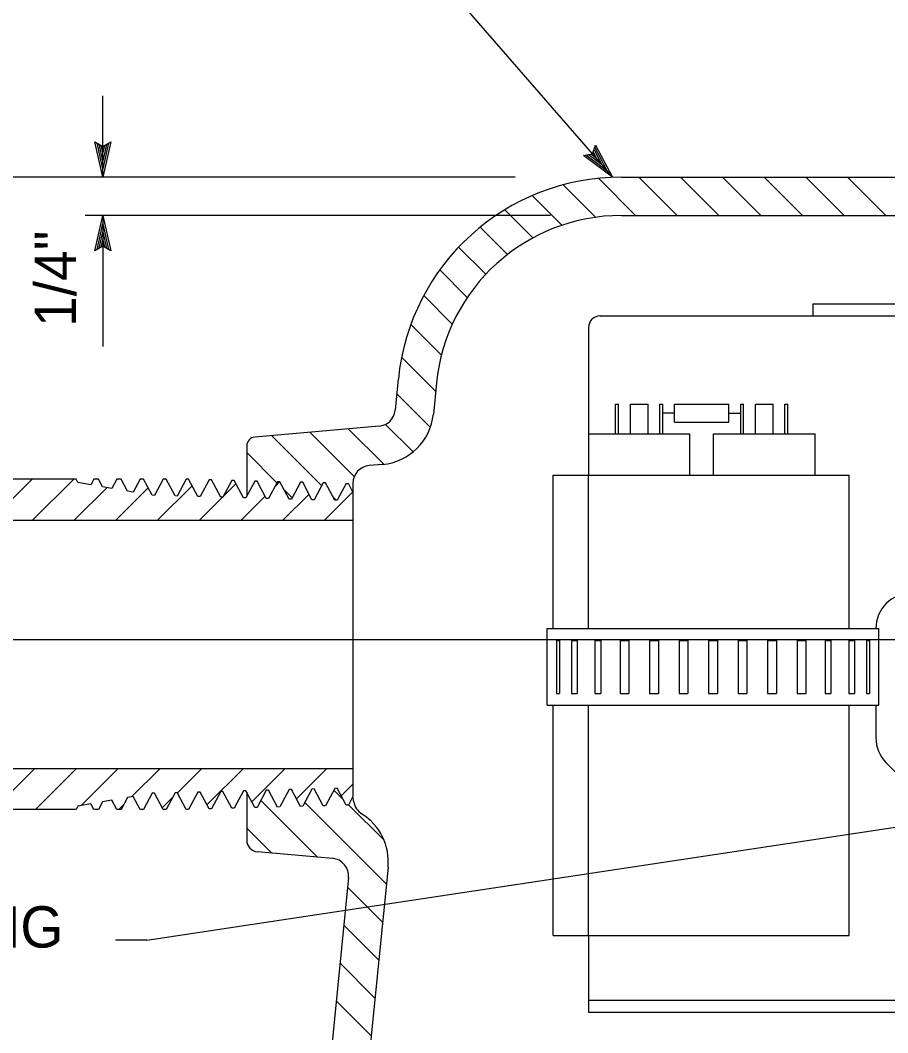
# Model space of a CAD drawing. Extents: x -894 to 866, y -476 to 714.
# Drawn here: x -605.9 to -458.9, y 47.1 to 218.7 of the extents above; entities that cross this region are included whole.
import ezdxf

# ---------------------------------------------------------------- set-up
doc = ezdxf.new("R2010")
doc.units = 0
for name, color, linetype in [('56 Stage 3 Anno', 7, 'Continuous'), ('57 Undefined', 7, 'Continuous'), ('59 Sndwall Anno', 7, 'Continuous'), ('60 Nongeo Data', 7, 'Continuous')]:
    doc.layers.add(name, color=color, linetype=linetype)

msp = doc.modelspace()

# ---------------------------------------------------------------- linework, layer by layer
at = {"layer": '56 Stage 3 Anno'}
for p, q in [((-574.77, 271.77), (-505.54, 192.1)), ((-591.91, 192.13), (-591.91, 205.89)), ((-591.91, 192.13), (-593.24, 198.13)), ((-593.24, 198.13), (-593.24, 198.13)), ((-593.24, 198.13), (-591.91, 197.33)), ((-591.92, 193.53), (-592.89, 197.9)), ((-591.91, 194.9), (-592.54, 197.72)), ((-591.91, 196.28), (-592.18, 197.49)), ((-591.91, 197.33), (-590.57, 198.13)), ((-590.57, 198.13), (-591.91, 192.13)), ((-590.93, 197.92), (-591.91, 193.51)), ((-591.29, 197.68), (-591.91, 194.9)), ((-591.64, 197.51), (-591.91, 196.28)), ((-590.57, 198.13), (-590.57, 198.13)), ((-508.92, 196.06), (-508.42, 197.53)), ((-508.42, 197.53), (-508.42, 197.53)), ((-508.42, 197.53), (-505.54, 192.1)), ((-510.45, 195.8), (-508.92, 196.06)), ((-505.54, 192.1), (-510.45, 195.8)), ((-510.45, 195.8), (-510.45, 195.8)), ((-506.45, 193.16), (-510.03, 195.85)), ((-507.33, 194.21), (-509.65, 195.94)), ((-508.23, 195.26), (-509.22, 196)), ((-508.82, 196.37), (-508.23, 195.26)), ((-508.67, 196.73), (-507.33, 194.21)), ((-508.55, 197.14), (-506.44, 193.15)), ((-522.02, 192.13), (-733.89, 192.13)), ((-591.91, 192.13), (-591.91, 192.13)), ((-505.54, 192.1), (-505.54, 192.1)), ((-516.02, 185.63), (-594.91, 185.63)), ((-593.25, 179.63), (-591.91, 185.63)), ((-591.91, 185.63), (-591.91, 163.41)), ((-591.91, 185.63), (-591.91, 185.63)), ((-591.91, 185.63), (-590.58, 179.63)), ((-592.9, 179.85), (-591.92, 184.25)), ((-591.91, 184.24), (-590.94, 179.87)), ((-592.54, 180.08), (-591.92, 182.87)), ((-591.92, 182.87), (-591.29, 180.05)), ((-591.91, 180.43), (-593.25, 179.63)), ((-592.19, 180.26), (-591.92, 181.49)), ((-591.92, 181.49), (-591.65, 180.28)), ((-590.58, 179.63), (-591.91, 180.43)), ((-593.25, 179.63), (-593.25, 179.63)), ((-590.58, 179.63), (-590.58, 179.63)), ((-584.46, 62.81), (-449.5, 83.18)), ((-584.46, 62.81), (-589.77, 62.81))]:
    msp.add_line(p, q, dxfattribs=at)
msp.add_lwpolyline([(-171.43, 113.72), (-684.08, 113.72)], dxfattribs=at)
at = {"layer": '59 Sndwall Anno'}
for p, q in [((-513.9, 190.83), (-508.4, 185.33)), ((-507.93, 191.93), (-501.63, 185.63)), ((-501.06, 192.13), (-494.56, 185.63)), ((-493.99, 192.13), (-487.49, 185.63)), ((-486.92, 192.13), (-480.42, 185.63)), ((-479.84, 192.13), (-473.34, 185.63)), ((-472.77, 192.13), (-466.27, 185.63)), ((-465.7, 192.13), (-459.2, 185.63)), ((-519.14, 189), (-514.11, 183.98)), ((-523.79, 186.59), (-519.04, 181.83)), ((-527.94, 183.66), (-523.32, 179.04)), ((-531.61, 180.26), (-527.02, 175.67)), ((-534.82, 176.4), (-530.15, 171.73)), ((-537.54, 172.05), (-532.69, 167.2)), ((-539.72, 167.16), (-534.53, 161.97)), ((-541.28, 161.64), (-535.51, 155.87)), ((-542.09, 155.38), (-536.41, 149.7)), ((-550.31, 149.46), (-544.31, 143.46)), ((-544, 150.23), (-539.33, 145.56)), ((-563.31, 148.32), (-554.82, 139.83)), ((-556.81, 148.89), (-549.3, 141.38)), ((-567.52, 145.46), (-562.4, 140.34)), ((-610.9, 133.97), (-603.91, 140.96)), ((-603.83, 133.97), (-596.84, 140.96)), ((-596.76, 133.97), (-591.2, 139.53)), ((-589.69, 133.97), (-584.21, 139.45)), ((-582.62, 133.97), (-576.78, 139.81)), ((-575.55, 133.97), (-569.35, 140.17)), ((-562.72, 139.72), (-561.91, 140.53)), ((-561.14, 139.08), (-559.84, 137.78)), ((-568.48, 133.97), (-564.4, 138.04)), ((-561.4, 133.97), (-556.97, 138.4)), ((-554.33, 133.97), (-549.52, 138.78)), ((-552.89, 137.9), (-552.35, 137.36)), ((-610.42, 84.96), (-603.43, 91.94)), ((-603.34, 84.96), (-596.36, 91.94)), ((-595.6, 85.63), (-589.29, 91.94)), ((-587.06, 87.1), (-582.21, 91.94)), ((-579.28, 87.81), (-575.14, 91.94)), ((-574.26, 85.75), (-568.07, 91.94)), ((-566.68, 86.26), (-561, 91.94)), ((-559.11, 86.77), (-553.93, 91.94)), ((-551.53, 87.27), (-549.52, 89.28)), ((-552.75, 88.27), (-551.27, 86.78)), ((-581.84, 85.25), (-580.14, 86.95)), ((-565.13, 86.5), (-555.54, 76.91)), ((-557.7, 86.14), (-543.86, 72.31)), ((-589.2, 84.96), (-588.39, 85.76)), ((-550.2, 85.72), (-544.24, 79.76)), ((-567.52, 81.82), (-563.29, 77.59)), ((-550.45, 71.82), (-544.51, 65.88)), ((-551.09, 65.39), (-545.15, 59.45)), ((-551.73, 58.96), (-545.79, 53.02)), ((-552.37, 52.53), (-546.44, 46.59))]:
    msp.add_line(p, q, dxfattribs=at)
at = {"layer": '60 Nongeo Data'}
for p, q in [((-504.02, 192.13), (-452.16, 192.13)), ((-504.02, 185.63), (-454.97, 185.63)), ((-471.61, 170.63), (-343.61, 170.63)), ((-471.61, 170.63), (-471.61, 168.63)), ((-507.61, 168.63), (-309.61, 168.63)), ((-509.61, 166.63), (-509.61, 141.63)), ((-541.84, 157.92), (-542.37, 152.61)), ((-535.37, 157.27), (-535.9, 151.96)), ((-505.01, 148.63), (-505.01, 153.63)), ((-505.01, 153.63), (-504.51, 153.63)), ((-504.51, 148.63), (-504.51, 153.63)), ((-502.51, 153.63), (-499.51, 153.63)), ((-502.51, 148.63), (-502.51, 153.63)), ((-499.51, 148.63), (-499.51, 153.63)), ((-497.51, 148.63), (-497.51, 153.63)), ((-497.51, 153.63), (-497.01, 153.63)), ((-497.01, 148.63), (-497.01, 153.63)), ((-495.01, 153.63), (-485.81, 153.63)), ((-495.01, 150.63), (-495.01, 153.63)), ((-485.81, 150.63), (-485.81, 153.63)), ((-483.81, 148.63), (-483.81, 153.63)), ((-483.81, 153.63), (-483.31, 153.63)), ((-483.31, 148.63), (-483.31, 153.63)), ((-481.31, 153.63), (-478.31, 153.63)), ((-481.31, 148.63), (-481.31, 153.63)), ((-478.31, 148.63), (-478.31, 153.63)), ((-476.31, 148.63), (-476.31, 153.63)), ((-476.31, 153.63), (-475.81, 153.63)), ((-475.81, 148.63), (-475.81, 153.63)), ((-495.01, 152.13), (-497.01, 152.13)), ((-485.81, 152.13), (-483.81, 152.13)), ((-545.09, 149.92), (-566.15, 148.08)), ((-495.01, 150.63), (-485.81, 150.63)), ((-509.61, 148.63), (-492.41, 148.63)), ((-492.41, 141.63), (-492.41, 148.63)), ((-488.41, 141.63), (-488.41, 148.63)), ((-488.41, 148.63), (-471.2, 148.63)), ((-471.2, 141.63), (-471.2, 148.63)), ((-567.52, 146.58), (-567.52, 138.09)), ((-544.52, 143.44), (-546.78, 143.25)), ((-596.45, 140.96), (-626.45, 140.96)), ((-596.14, 140.37), (-596.45, 140.96)), ((-593.46, 140.96), (-593.97, 140)), ((-592.64, 140.96), (-593.46, 140.96)), ((-591.94, 139.65), (-592.64, 140.96)), ((-589.53, 140.96), (-590.37, 139.38)), ((-588.83, 140.96), (-589.53, 140.96)), ((-587.74, 138.93), (-588.83, 140.96)), ((-585.61, 140.96), (-586.78, 138.76)), ((-585.01, 140.96), (-585.61, 140.96)), ((-583.55, 138.21), (-585.01, 140.96)), ((-581.68, 140.96), (-583.16, 138.2)), ((-581.2, 140.96), (-581.68, 140.96)), ((-579.68, 138.1), (-581.2, 140.96)), ((-577.77, 140.94), (-579.29, 138.09)), ((-577.38, 140.93), (-577.77, 140.94)), ((-575.81, 138), (-577.38, 140.93)), ((-573.9, 140.84), (-575.42, 137.99)), ((-573.51, 140.83), (-573.9, 140.84)), ((-571.94, 137.89), (-573.51, 140.83)), ((-570.03, 140.73), (-571.55, 137.88)), ((-569.64, 140.72), (-570.03, 140.73)), ((-568.08, 137.79), (-569.64, 140.72)), ((-515.61, 141.63), (-465.41, 141.63)), ((-515.61, 115.63), (-515.61, 141.63)), ((-509.61, 115.63), (-509.61, 141.63)), ((-465.41, 115.63), (-465.41, 141.63)), ((-593.97, 140), (-596.14, 140.37)), ((-590.37, 139.38), (-591.94, 139.65)), ((-566.16, 140.63), (-567.68, 137.78)), ((-565.77, 140.62), (-566.16, 140.63)), ((-564.21, 137.68), (-565.77, 140.62)), ((-562.3, 140.52), (-563.82, 137.67)), ((-561.91, 140.51), (-562.3, 140.52)), ((-560.34, 137.58), (-561.91, 140.51)), ((-558.43, 140.42), (-559.95, 137.57)), ((-558.04, 140.41), (-558.43, 140.42)), ((-556.47, 137.47), (-558.04, 140.41)), ((-554.56, 140.31), (-556.08, 137.46)), ((-554.17, 140.3), (-554.56, 140.31)), ((-552.6, 137.37), (-554.17, 140.3)), ((-550.69, 140.21), (-552.21, 137.36)), ((-550.69, 140.21), (-550.3, 140.2)), ((-549.52, 138.73), (-550.3, 140.2)), ((-549.52, 140.26), (-549.52, 87.18)), ((-586.78, 138.76), (-587.74, 138.93)), ((-583.16, 138.2), (-583.55, 138.21)), ((-579.29, 138.09), (-579.68, 138.1)), ((-575.42, 137.99), (-575.81, 138)), ((-571.55, 137.88), (-571.94, 137.89)), ((-567.68, 137.78), (-568.08, 137.79)), ((-563.82, 137.67), (-564.21, 137.68)), ((-559.95, 137.57), (-560.34, 137.58)), ((-556.08, 137.46), (-556.47, 137.47)), ((-552.21, 137.36), (-552.6, 137.37)), ((-549.52, 138.73), (-549.52, 133.97)), ((-626.45, 133.97), (-549.52, 133.97)), ((-516.61, 115.63), (-460.41, 115.63)), ((-516.61, 102.63), (-516.61, 115.63)), ((-460.41, 102.63), (-460.41, 115.63)), ((-515.01, 113.63), (-515.01, 104.63)), ((-515.01, 113.63), (-514.51, 113.63)), ((-514.51, 113.63), (-514.51, 104.63)), ((-512.51, 113.63), (-512.51, 104.63)), ((-512.51, 113.63), (-511.51, 113.63)), ((-511.51, 113.63), (-511.51, 104.63)), ((-508.51, 113.63), (-508.51, 104.63)), ((-508.51, 113.63), (-507.51, 113.63)), ((-507.51, 113.63), (-507.51, 104.63)), ((-504.26, 113.63), (-504.26, 104.63)), ((-504.26, 113.63), (-502.76, 113.63)), ((-502.76, 113.63), (-502.76, 104.63)), ((-499.26, 113.63), (-499.26, 104.63)), ((-499.26, 113.63), (-497.76, 113.63)), ((-497.76, 113.63), (-497.76, 104.63)), ((-494.26, 113.63), (-494.26, 104.63)), ((-494.26, 113.63), (-492.76, 113.63)), ((-492.76, 113.63), (-492.76, 104.63)), ((-489.26, 113.63), (-489.26, 104.63)), ((-489.26, 113.63), (-487.76, 113.63)), ((-487.76, 113.63), (-487.76, 104.63)), ((-484.26, 113.63), (-484.26, 104.63)), ((-484.26, 113.63), (-482.76, 113.63)), ((-482.76, 113.63), (-482.76, 104.63)), ((-479.26, 113.63), (-479.26, 104.63)), ((-479.26, 113.63), (-477.76, 113.63)), ((-477.76, 113.63), (-477.76, 104.63)), ((-474.26, 113.63), (-474.26, 104.63)), ((-474.26, 113.63), (-472.76, 113.63)), ((-472.76, 113.63), (-472.76, 104.63)), ((-469.51, 113.63), (-469.51, 104.63)), ((-469.51, 113.63), (-468.51, 113.63)), ((-468.51, 113.63), (-468.51, 104.63)), ((-465.51, 113.63), (-465.51, 104.63)), ((-465.51, 113.63), (-464.51, 113.63)), ((-464.51, 113.63), (-464.51, 104.63)), ((-462.51, 113.63), (-462.51, 104.63)), ((-462.51, 113.63), (-462.01, 113.63)), ((-462.01, 113.63), (-462.01, 104.63)), ((-515.01, 104.63), (-514.51, 104.63)), ((-512.51, 104.63), (-511.51, 104.63)), ((-508.51, 104.63), (-507.51, 104.63)), ((-504.26, 104.63), (-502.76, 104.63)), ((-499.26, 104.63), (-497.76, 104.63)), ((-494.26, 104.63), (-492.76, 104.63)), ((-489.26, 104.63), (-487.76, 104.63)), ((-484.26, 104.63), (-482.76, 104.63)), ((-479.26, 104.63), (-477.76, 104.63)), ((-474.26, 104.63), (-472.76, 104.63)), ((-469.51, 104.63), (-468.51, 104.63)), ((-465.51, 104.63), (-464.51, 104.63)), ((-462.51, 104.63), (-462.01, 104.63)), ((-516.61, 102.63), (-460.41, 102.63)), ((-515.61, 63.63), (-515.61, 102.63)), ((-509.61, 63.63), (-509.61, 102.63)), ((-465.41, 63.63), (-465.41, 102.63)), ((-460.91, 102.63), (-460.91, 97.12)), ((-459.15, 92.88), (-449.5, 83.23)), ((-626.45, 91.94), (-549.52, 91.94)), ((-583.55, 87.71), (-585.01, 84.96)), ((-583.16, 87.72), (-583.55, 87.71)), ((-581.68, 84.96), (-583.16, 87.72)), ((-579.68, 87.81), (-581.2, 84.96)), ((-579.29, 87.82), (-579.68, 87.81)), ((-577.77, 84.97), (-579.29, 87.82)), ((-575.81, 87.91), (-577.38, 84.98)), ((-575.42, 87.93), (-575.81, 87.91)), ((-573.9, 85.07), (-575.42, 87.93)), ((-571.94, 88.02), (-573.51, 85.09)), ((-571.55, 88.03), (-571.94, 88.02)), ((-570.03, 85.18), (-571.55, 88.03)), ((-568.08, 88.13), (-569.64, 85.19)), ((-567.68, 88.14), (-568.08, 88.13)), ((-566.16, 85.28), (-567.68, 88.14)), ((-567.52, 87.88), (-567.52, 79.79)), ((-564.21, 88.23), (-565.77, 85.3)), ((-563.82, 88.24), (-564.21, 88.23)), ((-562.3, 85.39), (-563.82, 88.24)), ((-560.34, 88.34), (-561.91, 85.4)), ((-559.95, 88.35), (-560.34, 88.34)), ((-558.43, 85.49), (-559.95, 88.35)), ((-556.47, 88.44), (-558.04, 85.51)), ((-556.08, 88.45), (-556.47, 88.44)), ((-554.56, 85.6), (-556.08, 88.45)), ((-552.6, 88.55), (-554.17, 85.61)), ((-552.21, 88.56), (-552.6, 88.55)), ((-550.69, 85.7), (-552.21, 88.56)), ((-593.97, 85.91), (-596.14, 85.54)), ((-593.46, 84.96), (-593.97, 85.91)), ((-591.94, 86.26), (-592.64, 84.96)), ((-590.37, 86.53), (-591.94, 86.26)), ((-589.53, 84.96), (-590.37, 86.53)), ((-587.74, 86.98), (-588.83, 84.96)), ((-586.78, 87.15), (-587.74, 86.98)), ((-585.61, 84.96), (-586.78, 87.15)), ((-549.52, 87.18), (-550.3, 85.72)), ((-549.38, 86.28), (-549.52, 87.18)), ((-596.45, 84.96), (-626.45, 84.96)), ((-596.14, 85.54), (-596.45, 84.96)), ((-592.64, 84.96), (-593.46, 84.96)), ((-588.83, 84.96), (-589.53, 84.96)), ((-585.01, 84.96), (-585.61, 84.96)), ((-581.2, 84.96), (-581.68, 84.96)), ((-577.38, 84.98), (-577.77, 84.97)), ((-573.51, 85.09), (-573.9, 85.07)), ((-569.64, 85.19), (-570.03, 85.18)), ((-565.77, 85.3), (-566.16, 85.28)), ((-561.91, 85.4), (-562.3, 85.39)), ((-558.04, 85.51), (-558.43, 85.49)), ((-554.17, 85.61), (-554.56, 85.6)), ((-550.3, 85.72), (-550.69, 85.7)), ((-553.01, 76.69), (-565.69, 77.8)), ((-543.58, 75.19), (-559.3, -82.09)), ((-550.28, 73.44), (-558.33, -7.06)), ((-515.61, 63.63), (-465.41, 63.63)), ((-509.61, 63.63), (-509.61, 50.63)), ((-509.61, 52.63), (-307.61, 52.63)), ((-509.61, 50.63), (-307.61, 50.63))]:
    msp.add_line(p, q, dxfattribs=at)
for centre, radius, start, end in [((-504.02, 154.13), 38, 90, 174.2894), ((-504.02, 154.13), 31.5, 90, 174.2894), ((-507.61, 166.63), 2, 90, 180), ((-545.35, 152.91), 3, 275.0002, 354.2894), ((-545.35, 152.91), 9.5, 275.0002, 354.2894), ((-566.02, 146.58), 1.5, 95.0001, 180), ((-546.52, 140.26), 3, 94.9987, 180), ((-454.91, 115.63), 6, 0, 180), ((-454.91, 97.12), 6, 180, 225), ((-546.41, 86.75), 3, 188.9238, 238.0554), ((-553.03, 76.14), 9.5, 354.2896, 58.0554), ((-565.52, 79.79), 2, 180, 264.9998), ((-553.27, 73.7), 3, 354.2894, 85)]:
    msp.add_arc(centre, radius, start, end, dxfattribs=at)

# ---------------------------------------------------------------- texts
at = {"layer": '57 Undefined'}
msp.add_text('1/4"', height=7, rotation=90, dxfattribs=at).set_placement((-596.45, 166.73))
msp.add_text('BUSHING', height=7, dxfattribs=at).set_placement((-641.26, 61.57))

doc.saveas('drawing.dxf')
